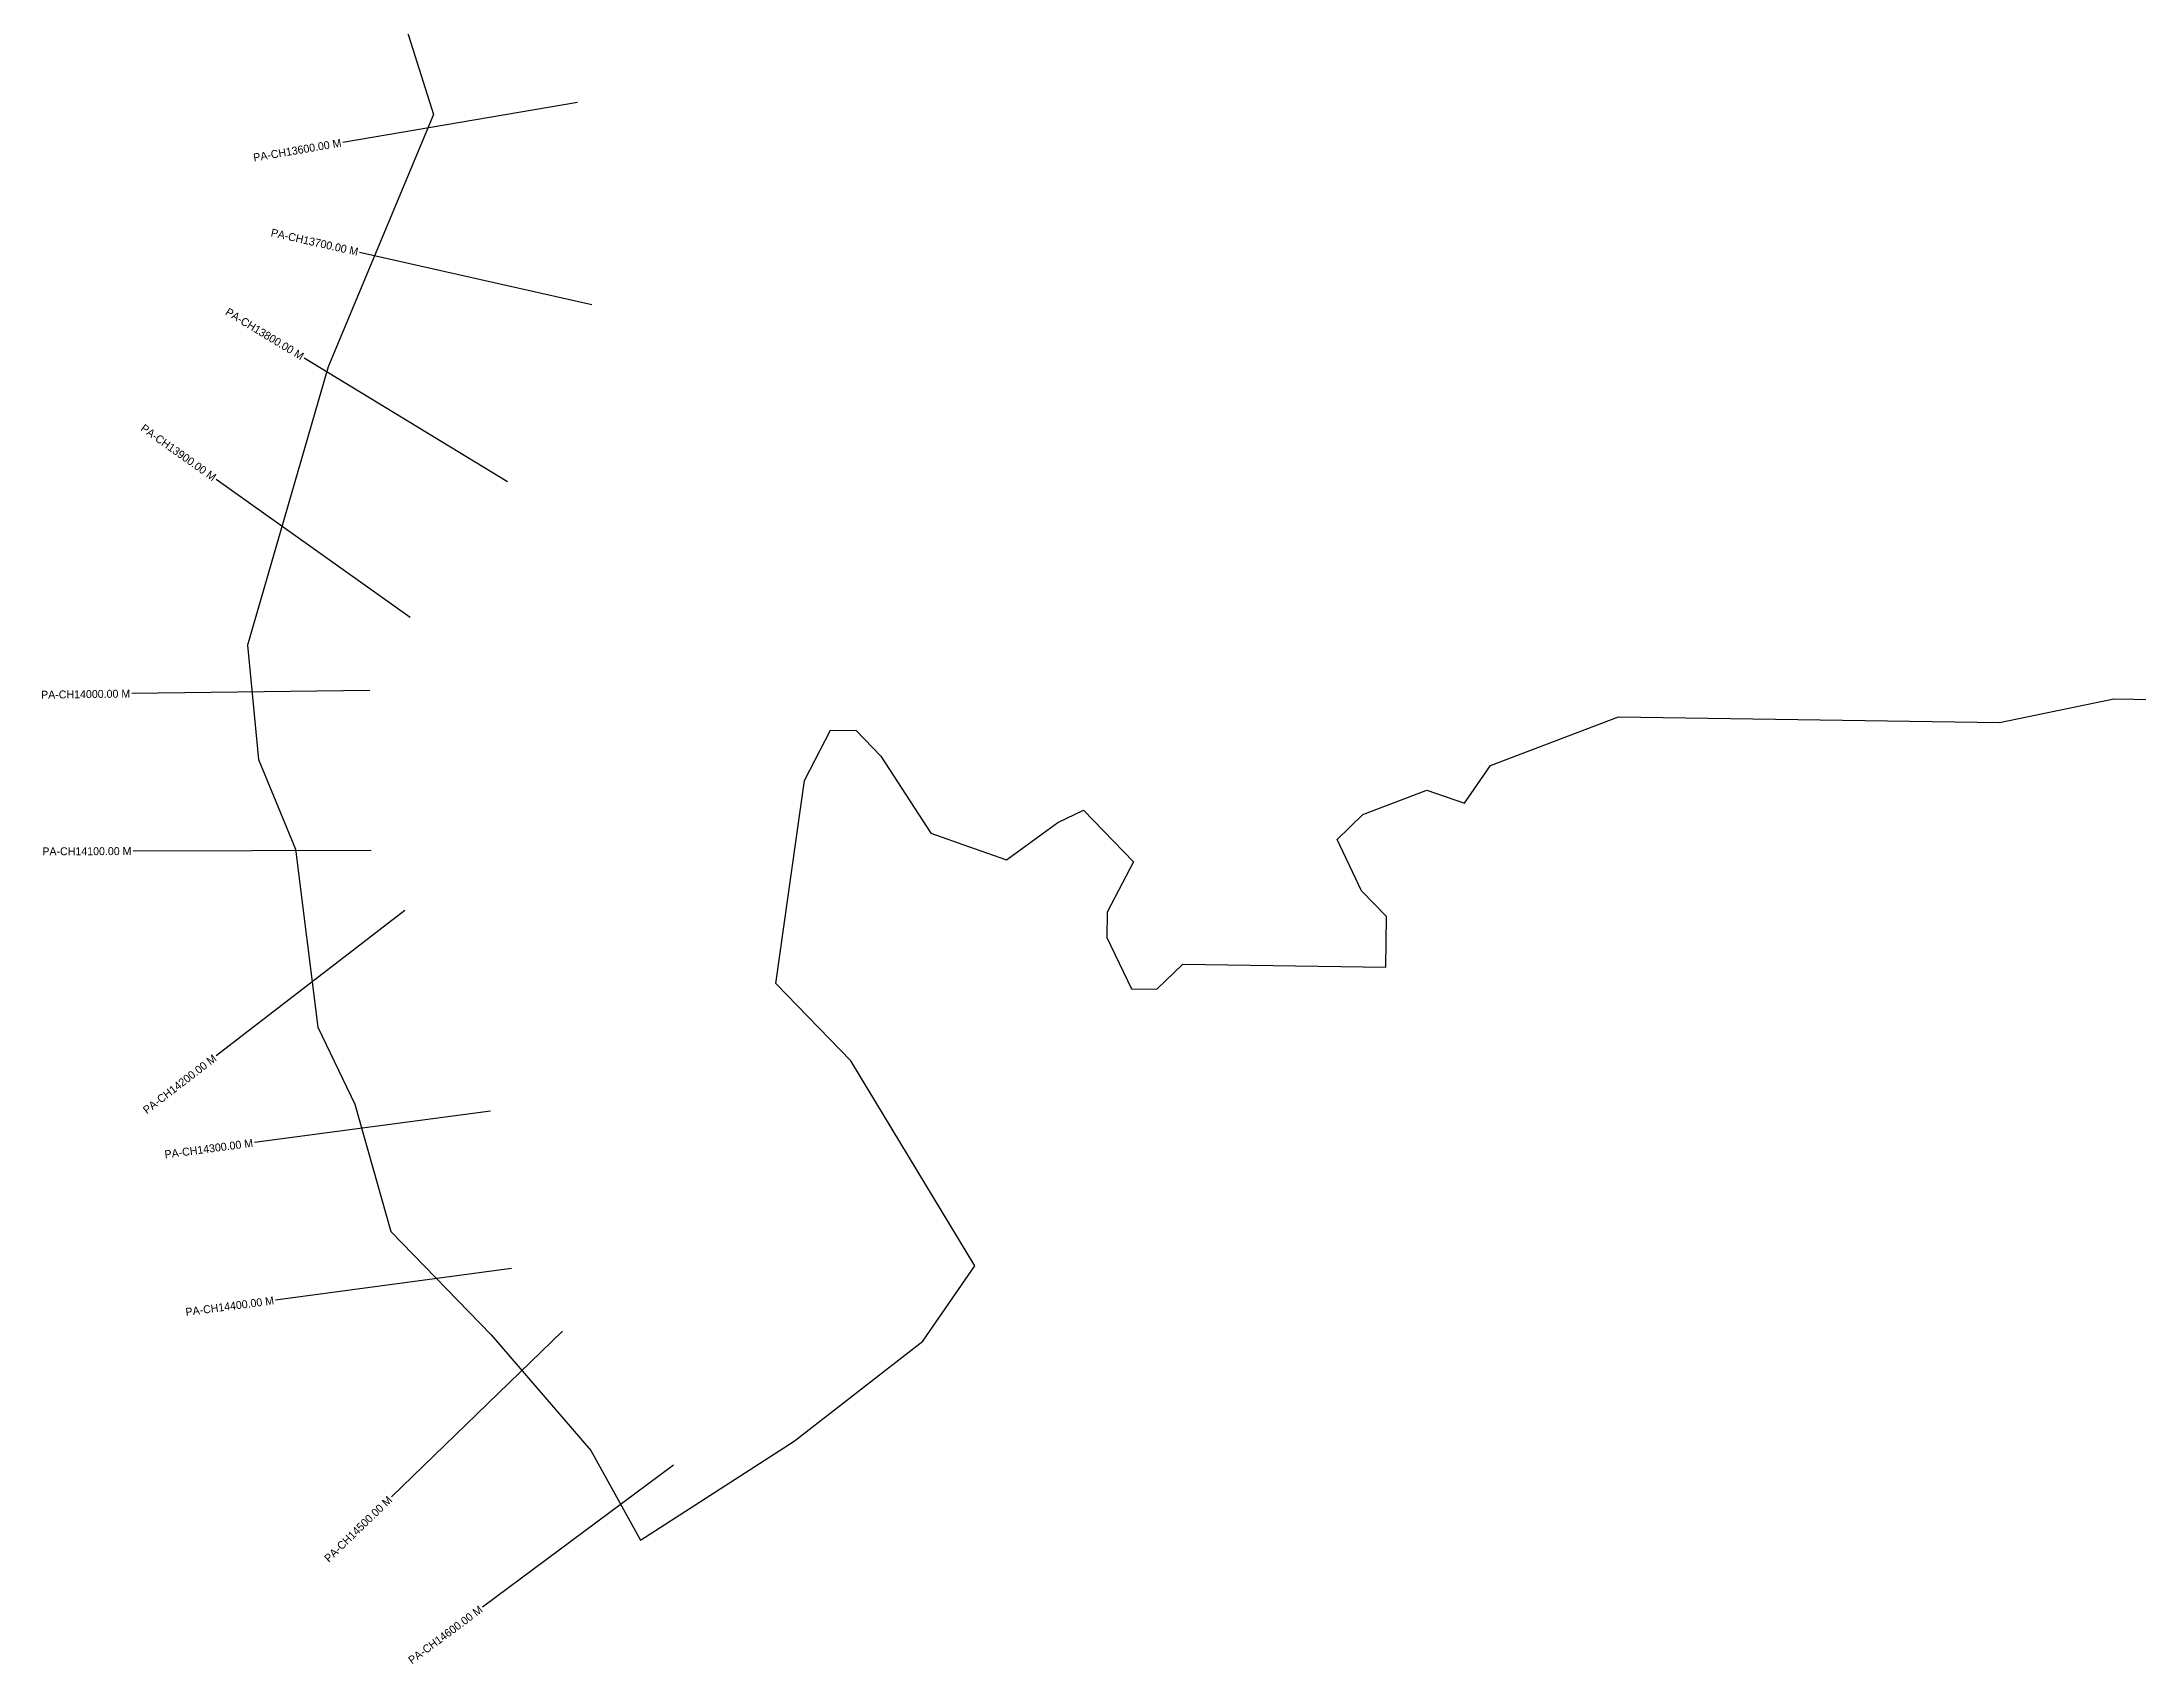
# Model space of a CAD drawing. Header units: metres. Extents: x 260752 to 263392, y 2215233 to 2217726.
# Drawn here: x 260752 to 262072, y 2215233 to 2216254 of the extents above; entities that cross this region are included whole.
import ezdxf
from ezdxf.enums import TextEntityAlignment as Align

# ---------------------------------------------------------------- set-up
doc = ezdxf.new("R2010")
doc.units = ezdxf.units.M
for name, color, linetype in [('CS', 134, 'Continuous'), ('CSMark', 6, 'Continuous'), ('VILLAGE BOUNDRY', 10, 'Continuous')]:
    doc.layers.add(name, color=color, linetype=linetype)

msp = doc.modelspace()

# ---------------------------------------------------------------- linework, layer by layer
at = {"layer": 'CS'}
for p, q in [((261089.1, 2216216.1), (260941.3, 2216190.9)), ((261089.1, 2216216.1), (260941.3, 2216190.9)), ((261098.2, 2216088.6), (260951.9, 2216121.6)), ((261098.2, 2216088.6), (260951.9, 2216121.6)), ((261045.1, 2215977.2), (260917, 2216055.1)), ((261045.1, 2215977.2), (260917, 2216055.1)), ((260983.7, 2215891.8), (260861.5, 2215978.7)), ((260983.7, 2215891.8), (260861.5, 2215978.7)), ((260958.4, 2215845.8), (260808.4, 2215843.8)), ((260958.4, 2215845.8), (260808.4, 2215843.8)), ((260959.2, 2215745), (260809.2, 2215744.6)), ((260959.2, 2215745), (260809.2, 2215744.6)), ((260980.3, 2215707.2), (260861.5, 2215615.6)), ((260980.3, 2215707.2), (260861.5, 2215615.6)), ((261034.4, 2215580.8), (260885.7, 2215561)), ((261034.4, 2215580.8), (260885.7, 2215561)), ((261047.6, 2215481.7), (260898.9, 2215461.9)), ((261047.6, 2215481.7), (260898.9, 2215461.9)), ((261079.6, 2215442.3), (260971.9, 2215337.9)), ((261079.6, 2215442.3), (260971.9, 2215337.9)), ((261149.6, 2215357.8), (261029.2, 2215268.4)), ((261149.6, 2215357.8), (261029.2, 2215268.4))]:
    msp.add_line(p, q, dxfattribs=at)
at = {"layer": 'VILLAGE BOUNDRY'}
msp.add_lwpolyline([(260952.6, 2216353.2), (260998.4, 2216208.5), (260932, 2216049.5), (260881.3, 2215874.3), (260888.2, 2215802.2), (260911.4, 2215745.9), (260925.6, 2215633.7), (260948.9, 2215585.3), (260971.6, 2215505), (261034.7, 2215440), (261097.5, 2215367.1), (261128.7, 2215310.6), (261225.6, 2215373.1), (261306.6, 2215435.9), (261339.3, 2215483.4), (261261.3, 2215612.5), (261214, 2215661.3), (261232, 2215789), (261248.4, 2215820.7), (261264.5, 2215820.5), (261280.2, 2215804.3), (261311.5, 2215755.8), (261335.3, 2215747.4), (261359.2, 2215739), (261391.5, 2215762.6), (261407.7, 2215770.3), (261439.2, 2215737.8), (261422.7, 2215706.1), (261422.4, 2215690.1), (261438, 2215657.9), (261453.9, 2215657.6), (261470.2, 2215673.4), (261598.1, 2215671.4), (261598.6, 2215703.4), (261582.9, 2215719.6), (261567.4, 2215751.9), (261583.6, 2215767.6), (261623.9, 2215783), (261647.7, 2215774.7), (261664.1, 2215798.4), (261704.3, 2215813.8), (261744.6, 2215829.2), (261984.5, 2215825.5), (262056.7, 2215840.4), (262144.7, 2215839.1)], dxfattribs=at)
msp.add_lwpolyline([(260952.6, 2216353.2), (260998.4, 2216208.5), (260932, 2216049.5), (260881.3, 2215874.3), (260888.2, 2215802.2), (260911.4, 2215745.9), (260925.6, 2215633.7), (260948.9, 2215585.3), (260971.6, 2215505), (261034.7, 2215440), (261097.5, 2215367.1), (261128.7, 2215310.6), (261225.6, 2215373.1), (261306.6, 2215435.9), (261339.3, 2215483.4), (261261.3, 2215612.5), (261214, 2215661.3), (261232, 2215789), (261248.4, 2215820.7), (261264.5, 2215820.5), (261280.2, 2215804.3), (261311.5, 2215755.8), (261335.3, 2215747.4), (261359.2, 2215739), (261391.5, 2215762.6), (261407.7, 2215770.3), (261439.2, 2215737.8), (261422.7, 2215706.1), (261422.4, 2215690.1), (261438, 2215657.9), (261453.9, 2215657.6), (261470.2, 2215673.4), (261598.1, 2215671.4), (261598.6, 2215703.4), (261582.9, 2215719.6), (261567.4, 2215751.9), (261583.6, 2215767.6), (261623.9, 2215783), (261647.7, 2215774.7), (261664.1, 2215798.4), (261704.3, 2215813.8), (261744.6, 2215829.2), (261984.5, 2215825.5), (262056.7, 2215840.4), (262144.7, 2215839.1)], dxfattribs=at)

# ---------------------------------------------------------------- texts
at = {"layer": 'CSMark'}
for s, rotation, p in [('PA-CH13600.00 M', 9.675, (260940.3, 2216190.7)), ('PA-CH13600.00 M', 9.675, (260940.3, 2216190.7)), ('PA-CH13700.00 M', 347.2694, (260950.9, 2216121.9)), ('PA-CH13700.00 M', 347.2694, (260950.9, 2216121.9)), ('PA-CH13800.00 M', 328.7004, (260916.1, 2216055.7)), ('PA-CH13800.00 M', 328.7004, (260916.1, 2216055.7)), ('PA-CH13900.00 M', 324.5852, (260860.7, 2215979.3)), ('PA-CH13900.00 M', 324.5852, (260860.7, 2215979.3)), ('PA-CH14000.00 M', 0.7604, (260807.4, 2215843.8)), ('PA-CH14000.00 M', 0.7604, (260807.4, 2215843.8)), ('PA-CH14100.00 M', 0.1797, (260808.2, 2215744.6)), ('PA-CH14100.00 M', 0.1797, (260808.2, 2215744.6)), ('PA-CH14200.00 M', 37.6421, (260860.8, 2215615)), ('PA-CH14200.00 M', 37.6421, (260860.8, 2215615)), ('PA-CH14300.00 M', 7.5843, (260884.7, 2215560.9)), ('PA-CH14300.00 M', 7.5843, (260884.7, 2215560.9)), ('PA-CH14400.00 M', 7.5843, (260897.9, 2215461.7)), ('PA-CH14400.00 M', 7.5843, (260897.9, 2215461.7)), ('PA-CH14500.00 M', 44.1055, (260971.1, 2215337.2)), ('PA-CH14500.00 M', 44.1055, (260971.1, 2215337.2)), ('PA-CH14600.00 M', 36.5936, (261028.4, 2215267.8)), ('PA-CH14600.00 M', 36.5936, (261028.4, 2215267.8))]:
    msp.add_text(s, height=5, rotation=rotation, dxfattribs=at).set_placement(p, align=Align.MIDDLE_RIGHT)

doc.saveas('drawing.dxf')
